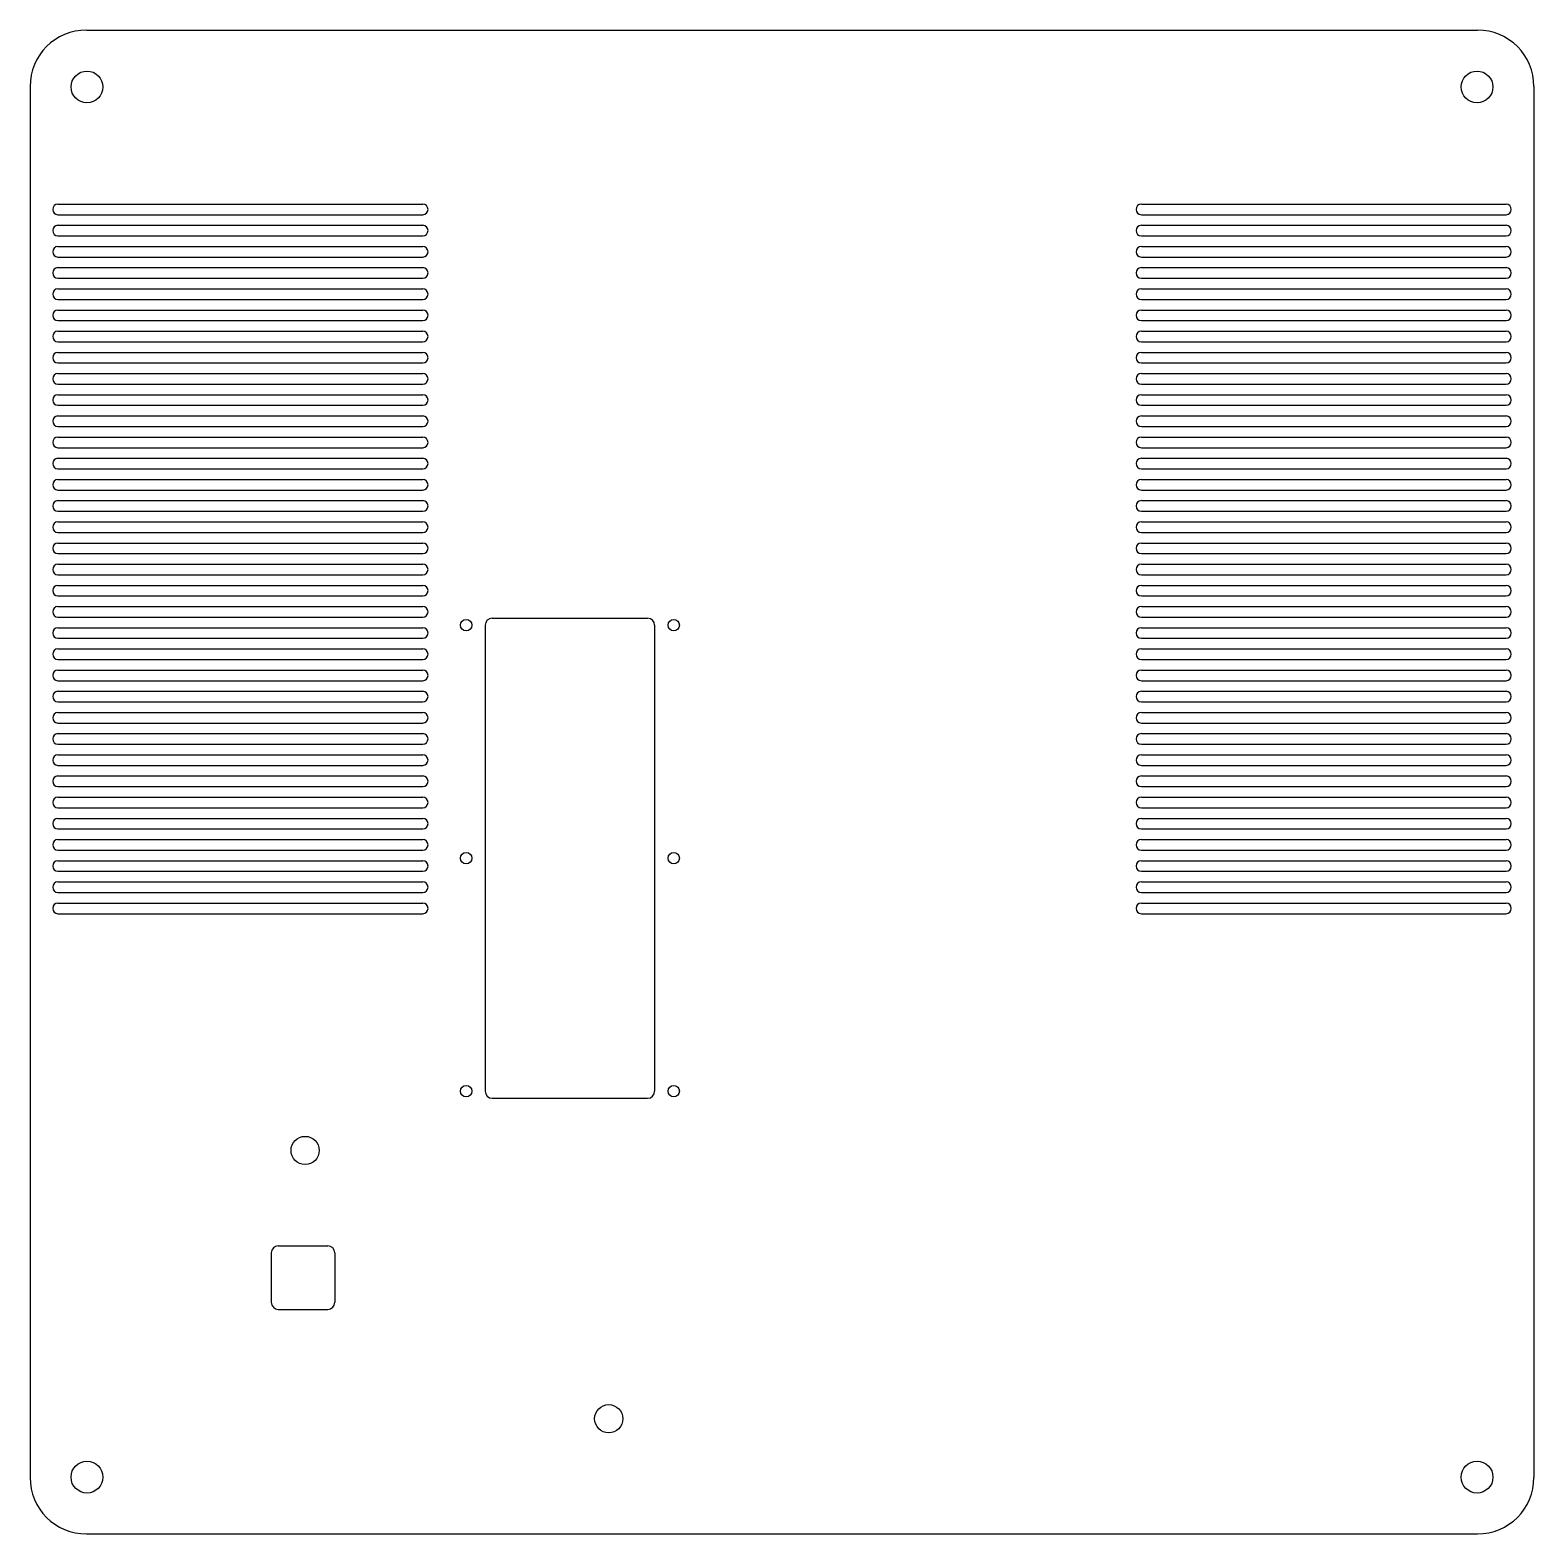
# Model space of a CAD drawing. Header units: centimetres. Extents: x -0.8 to 20.5, y 0 to 21.3.
import ezdxf

# ---------------------------------------------------------------- set-up
doc = ezdxf.new("R2010")
doc.units = ezdxf.units.CM
doc.header["$MEASUREMENT"] = 0
doc.layers.add('247zeroB2 Bottom Panel Octopus Pro Drawing v1_0', color=7, linetype='Continuous')

msp = doc.modelspace()

# ---------------------------------------------------------------- linework, layer by layer
at = {"layer": '247zeroB2 Bottom Panel Octopus Pro Drawing v1_0'}
for p, q in [((0, 21.3), (19.699, 21.3)), ((-0.8, 20.5), (-0.8, 0.8)), ((20.499, 20.5), (20.499, 0.8)), ((-0.405, 18.835), (4.761, 18.835)), ((14.939, 18.835), (20.104, 18.835)), ((-0.405, 18.685), (4.761, 18.685)), ((-0.405, 18.535), (4.761, 18.535)), ((14.939, 18.685), (20.104, 18.685)), ((14.939, 18.535), (20.104, 18.535)), ((-0.405, 18.385), (4.761, 18.385)), ((14.939, 18.385), (20.104, 18.385)), ((-0.405, 18.235), (4.761, 18.235)), ((14.939, 18.235), (20.104, 18.235)), ((-0.405, 18.085), (4.761, 18.085)), ((-0.405, 17.935), (4.761, 17.935)), ((14.939, 18.085), (20.104, 18.085)), ((14.939, 17.935), (20.104, 17.935)), ((-0.405, 17.785), (4.761, 17.785)), ((14.939, 17.785), (20.104, 17.785)), ((-0.405, 17.635), (4.761, 17.635)), ((-0.405, 17.485), (4.761, 17.485)), ((14.939, 17.635), (20.104, 17.635)), ((14.939, 17.485), (20.104, 17.485)), ((-0.405, 17.335), (4.761, 17.335)), ((14.939, 17.335), (20.104, 17.335)), ((-0.405, 17.185), (4.761, 17.185)), ((14.939, 17.185), (20.104, 17.185)), ((-0.405, 17.035), (4.761, 17.035)), ((-0.405, 16.885), (4.761, 16.885)), ((14.939, 17.035), (20.104, 17.035)), ((14.939, 16.885), (20.104, 16.885)), ((-0.405, 16.735), (4.761, 16.735)), ((14.939, 16.735), (20.104, 16.735)), ((-0.405, 16.585), (4.761, 16.585)), ((-0.405, 16.435), (4.761, 16.435)), ((14.939, 16.585), (20.104, 16.585)), ((14.939, 16.435), (20.104, 16.435)), ((-0.405, 16.285), (4.761, 16.285)), ((14.939, 16.285), (20.104, 16.285)), ((-0.405, 16.135), (4.761, 16.135)), ((-0.405, 15.985), (4.761, 15.985)), ((14.939, 16.135), (20.104, 16.135)), ((14.939, 15.985), (20.104, 15.985)), ((-0.405, 15.835), (4.761, 15.835)), ((14.939, 15.835), (20.104, 15.835)), ((-0.405, 15.685), (4.761, 15.685)), ((14.939, 15.685), (20.104, 15.685)), ((-0.405, 15.535), (4.761, 15.535)), ((-0.405, 15.385), (4.761, 15.385)), ((14.939, 15.535), (20.104, 15.535)), ((14.939, 15.385), (20.104, 15.385)), ((-0.405, 15.235), (4.761, 15.235)), ((14.939, 15.235), (20.104, 15.235)), ((-0.405, 15.085), (4.761, 15.085)), ((-0.405, 14.935), (4.761, 14.935)), ((14.939, 15.085), (20.104, 15.085)), ((14.939, 14.935), (20.104, 14.935)), ((-0.405, 14.785), (4.761, 14.785)), ((14.939, 14.785), (20.104, 14.785)), ((-0.405, 14.635), (4.761, 14.635)), ((-0.405, 14.485), (4.761, 14.485)), ((14.939, 14.635), (20.104, 14.635)), ((14.939, 14.485), (20.104, 14.485)), ((-0.405, 14.335), (4.761, 14.335)), ((14.939, 14.335), (20.104, 14.335)), ((-0.405, 14.185), (4.761, 14.185)), ((14.939, 14.185), (20.104, 14.185)), ((-0.405, 14.035), (4.761, 14.035)), ((-0.405, 13.885), (4.761, 13.885)), ((14.939, 14.035), (20.104, 14.035)), ((14.939, 13.885), (20.104, 13.885)), ((-0.405, 13.735), (4.761, 13.735)), ((14.939, 13.735), (20.104, 13.735)), ((-0.405, 13.585), (4.761, 13.585)), ((-0.405, 13.435), (4.761, 13.435)), ((14.939, 13.585), (20.104, 13.585)), ((14.939, 13.435), (20.104, 13.435)), ((-0.405, 13.285), (4.761, 13.285)), ((14.939, 13.285), (20.104, 13.285)), ((-0.405, 13.135), (4.761, 13.135)), ((14.939, 13.135), (20.104, 13.135)), ((-0.405, 12.985), (4.761, 12.985)), ((-0.405, 12.835), (4.761, 12.835)), ((5.646, 12.871), (5.646, 6.271)), ((5.746, 12.971), (7.946, 12.971)), ((8.046, 12.871), (8.046, 6.271)), ((14.939, 12.985), (20.104, 12.985)), ((14.939, 12.835), (20.104, 12.835)), ((-0.405, 12.685), (4.761, 12.685)), ((14.939, 12.685), (20.104, 12.685)), ((-0.405, 12.535), (4.761, 12.535)), ((-0.405, 12.385), (4.761, 12.385)), ((14.939, 12.535), (20.104, 12.535)), ((14.939, 12.385), (20.104, 12.385)), ((-0.405, 12.235), (4.761, 12.235)), ((14.939, 12.235), (20.104, 12.235)), ((-0.405, 12.085), (4.761, 12.085)), ((-0.405, 11.935), (4.761, 11.935)), ((14.939, 12.085), (20.104, 12.085)), ((14.939, 11.935), (20.104, 11.935)), ((-0.405, 11.785), (4.761, 11.785)), ((14.939, 11.785), (20.104, 11.785)), ((-0.405, 11.635), (4.761, 11.635)), ((14.939, 11.635), (20.104, 11.635)), ((-0.405, 11.485), (4.761, 11.485)), ((-0.405, 11.335), (4.761, 11.335)), ((14.939, 11.485), (20.104, 11.485)), ((14.939, 11.335), (20.104, 11.335)), ((-0.405, 11.185), (4.761, 11.185)), ((14.939, 11.185), (20.104, 11.185)), ((-0.405, 11.035), (4.761, 11.035)), ((-0.405, 10.885), (4.761, 10.885)), ((14.939, 11.035), (20.104, 11.035)), ((14.939, 10.885), (20.104, 10.885)), ((-0.405, 10.735), (4.761, 10.735)), ((14.939, 10.735), (20.104, 10.735)), ((-0.405, 10.585), (4.761, 10.585)), ((14.939, 10.585), (20.104, 10.585)), ((-0.405, 10.435), (4.761, 10.435)), ((-0.405, 10.285), (4.761, 10.285)), ((14.939, 10.435), (20.104, 10.435)), ((14.939, 10.285), (20.104, 10.285)), ((-0.405, 10.135), (4.761, 10.135)), ((14.939, 10.135), (20.104, 10.135)), ((-0.405, 9.985), (4.761, 9.985)), ((-0.405, 9.835), (4.761, 9.835)), ((14.939, 9.985), (20.104, 9.985)), ((14.939, 9.835), (20.104, 9.835)), ((-0.405, 9.685), (4.761, 9.685)), ((14.939, 9.685), (20.104, 9.685)), ((-0.405, 9.535), (4.761, 9.535)), ((-0.405, 9.385), (4.761, 9.385)), ((14.939, 9.535), (20.104, 9.535)), ((14.939, 9.385), (20.104, 9.385)), ((-0.405, 9.235), (4.761, 9.235)), ((14.939, 9.235), (20.104, 9.235)), ((-0.405, 9.085), (4.761, 9.085)), ((14.939, 9.085), (20.104, 9.085)), ((-0.405, 8.935), (4.761, 8.935)), ((-0.405, 8.785), (4.761, 8.785)), ((14.939, 8.935), (20.104, 8.935)), ((14.939, 8.785), (20.104, 8.785)), ((5.746, 6.171), (7.946, 6.171)), ((2.716, 4.081), (3.416, 4.081)), ((2.616, 3.981), (2.616, 3.281)), ((3.516, 3.981), (3.516, 3.281)), ((2.716, 3.181), (3.416, 3.181)), ((0, 0), (19.699, 0))]:
    msp.add_line(p, q, dxfattribs=at)
for centre, radius in [((0.005, 20.495), 0.225), ((19.694, 20.495), 0.225), ((5.376, 12.871), 0.08), ((8.316, 12.871), 0.08), ((5.376, 9.571), 0.08), ((8.316, 9.571), 0.08), ((5.376, 6.271), 0.08), ((8.316, 6.271), 0.08), ((3.096, 5.431), 0.2), ((7.396, 1.631), 0.2), ((0.005, 0.804), 0.225), ((19.694, 0.804), 0.225)]:
    msp.add_circle(centre, radius, dxfattribs=at)
for centre, radius, start, end in [((0, 20.5), 0.8, 90, 180), ((19.699, 20.5), 0.8, 0, 90), ((-0.405, 18.76), 0.075, 90, 270), ((4.761, 18.76), 0.075, 270, 90), ((14.939, 18.76), 0.075, 90, 270), ((20.104, 18.76), 0.075, 270, 90), ((-0.405, 18.46), 0.075, 90, 270), ((4.761, 18.46), 0.075, 270, 90), ((14.939, 18.46), 0.075, 90, 270), ((20.104, 18.46), 0.075, 270, 90), ((-0.405, 18.16), 0.075, 90, 270), ((4.761, 18.16), 0.075, 270, 90), ((14.939, 18.16), 0.075, 90, 270), ((20.104, 18.16), 0.075, 270, 90), ((-0.405, 17.86), 0.075, 90, 270), ((4.761, 17.86), 0.075, 270, 90), ((14.939, 17.86), 0.075, 90, 270), ((20.104, 17.86), 0.075, 270, 90), ((-0.405, 17.56), 0.075, 90, 270), ((4.761, 17.56), 0.075, 270, 90), ((14.939, 17.56), 0.075, 90, 270), ((20.104, 17.56), 0.075, 270, 90), ((-0.405, 17.26), 0.075, 90, 270), ((4.761, 17.26), 0.075, 270, 90), ((14.939, 17.26), 0.075, 90, 270), ((20.104, 17.26), 0.075, 270, 90), ((-0.405, 16.96), 0.075, 90, 270), ((4.761, 16.96), 0.075, 270, 90), ((14.939, 16.96), 0.075, 90, 270), ((20.104, 16.96), 0.075, 270, 90), ((-0.405, 16.66), 0.075, 90, 270), ((4.761, 16.66), 0.075, 270, 90), ((14.939, 16.66), 0.075, 90, 270), ((20.104, 16.66), 0.075, 270, 90), ((-0.405, 16.36), 0.075, 90, 270), ((4.761, 16.36), 0.075, 270, 90), ((14.939, 16.36), 0.075, 90, 270), ((20.104, 16.36), 0.075, 270, 90), ((-0.405, 16.06), 0.075, 90, 270), ((4.761, 16.06), 0.075, 270, 90), ((14.939, 16.06), 0.075, 90, 270), ((20.104, 16.06), 0.075, 270, 90), ((-0.405, 15.76), 0.075, 90, 270), ((4.761, 15.76), 0.075, 270, 90), ((14.939, 15.76), 0.075, 90, 270), ((20.104, 15.76), 0.075, 270, 90), ((-0.405, 15.46), 0.075, 90, 270), ((4.761, 15.46), 0.075, 270, 90), ((14.939, 15.46), 0.075, 90, 270), ((20.104, 15.46), 0.075, 270, 90), ((-0.405, 15.16), 0.075, 90, 270), ((4.761, 15.16), 0.075, 270, 90), ((14.939, 15.16), 0.075, 90, 270), ((20.104, 15.16), 0.075, 270, 90), ((-0.405, 14.86), 0.075, 90, 270), ((4.761, 14.86), 0.075, 270, 90), ((14.939, 14.86), 0.075, 90, 270), ((20.104, 14.86), 0.075, 270, 90), ((-0.405, 14.56), 0.075, 90, 270), ((4.761, 14.56), 0.075, 270, 90), ((14.939, 14.56), 0.075, 90, 270), ((20.104, 14.56), 0.075, 270, 90), ((-0.405, 14.26), 0.075, 90, 270), ((4.761, 14.26), 0.075, 270, 90), ((14.939, 14.26), 0.075, 90, 270), ((20.104, 14.26), 0.075, 270, 90), ((-0.405, 13.96), 0.075, 90, 270), ((4.761, 13.96), 0.075, 270, 90), ((14.939, 13.96), 0.075, 90, 270), ((20.104, 13.96), 0.075, 270, 90), ((-0.405, 13.66), 0.075, 90, 270), ((4.761, 13.66), 0.075, 270, 90), ((14.939, 13.66), 0.075, 90, 270), ((20.104, 13.66), 0.075, 270, 90), ((-0.405, 13.36), 0.075, 90, 270), ((4.761, 13.36), 0.075, 270, 90), ((14.939, 13.36), 0.075, 90, 270), ((20.104, 13.36), 0.075, 270, 90), ((-0.405, 13.06), 0.075, 90, 270), ((4.761, 13.06), 0.075, 270, 90), ((14.939, 13.06), 0.075, 90, 270), ((20.104, 13.06), 0.075, 270, 90), ((-0.405, 12.76), 0.075, 90, 270), ((4.761, 12.76), 0.075, 270, 90), ((5.746, 12.871), 0.1, 90, 180), ((7.946, 12.871), 0.1, 0, 90), ((14.939, 12.76), 0.075, 90, 270), ((20.104, 12.76), 0.075, 270, 90), ((-0.405, 12.46), 0.075, 90, 270), ((4.761, 12.46), 0.075, 270, 90), ((14.939, 12.46), 0.075, 90, 270), ((20.104, 12.46), 0.075, 270, 90), ((-0.405, 12.16), 0.075, 90, 270), ((4.761, 12.16), 0.075, 270, 90), ((14.939, 12.16), 0.075, 90, 270), ((20.104, 12.16), 0.075, 270, 90), ((-0.405, 11.86), 0.075, 90, 270), ((4.761, 11.86), 0.075, 270, 90), ((14.939, 11.86), 0.075, 90, 270), ((20.104, 11.86), 0.075, 270, 90), ((-0.405, 11.56), 0.075, 90, 270), ((4.761, 11.56), 0.075, 270, 90), ((14.939, 11.56), 0.075, 90, 270), ((20.104, 11.56), 0.075, 270, 90), ((-0.405, 11.26), 0.075, 90, 270), ((4.761, 11.26), 0.075, 270, 90), ((14.939, 11.26), 0.075, 90, 270), ((20.104, 11.26), 0.075, 270, 90), ((-0.405, 10.96), 0.075, 90, 270), ((4.761, 10.96), 0.075, 270, 90), ((14.939, 10.96), 0.075, 90, 270), ((20.104, 10.96), 0.075, 270, 90), ((-0.405, 10.66), 0.075, 90, 270), ((4.761, 10.66), 0.075, 270, 90), ((14.939, 10.66), 0.075, 90, 270), ((20.104, 10.66), 0.075, 270, 90), ((-0.405, 10.36), 0.075, 90, 270), ((4.761, 10.36), 0.075, 270, 90), ((14.939, 10.36), 0.075, 90, 270), ((20.104, 10.36), 0.075, 270, 90), ((-0.405, 10.06), 0.075, 90, 270), ((4.761, 10.06), 0.075, 270, 90), ((14.939, 10.06), 0.075, 90, 270), ((20.104, 10.06), 0.075, 270, 90), ((-0.405, 9.76), 0.075, 90, 270), ((4.761, 9.76), 0.075, 270, 90), ((14.939, 9.76), 0.075, 90, 270), ((20.104, 9.76), 0.075, 270, 90), ((-0.405, 9.46), 0.075, 90, 270), ((4.761, 9.46), 0.075, 270, 90), ((14.939, 9.46), 0.075, 90, 270), ((20.104, 9.46), 0.075, 270, 90), ((-0.405, 9.16), 0.075, 90, 270), ((4.761, 9.16), 0.075, 270, 90), ((14.939, 9.16), 0.075, 90, 270), ((20.104, 9.16), 0.075, 270, 90), ((-0.405, 8.86), 0.075, 90, 270), ((4.761, 8.86), 0.075, 270, 90), ((14.939, 8.86), 0.075, 90, 270), ((20.104, 8.86), 0.075, 270, 90), ((5.746, 6.271), 0.1, 180, 270), ((7.946, 6.271), 0.1, 270, 0), ((2.716, 3.981), 0.1, 90, 180), ((3.416, 3.981), 0.1, 0, 90), ((2.716, 3.281), 0.1, 180, 270), ((3.416, 3.281), 0.1, 270, 0), ((0, 0.8), 0.8, 180, 270), ((19.699, 0.8), 0.8, 270, 0)]:
    msp.add_arc(centre, radius, start, end, dxfattribs=at)

doc.saveas('drawing.dxf')
